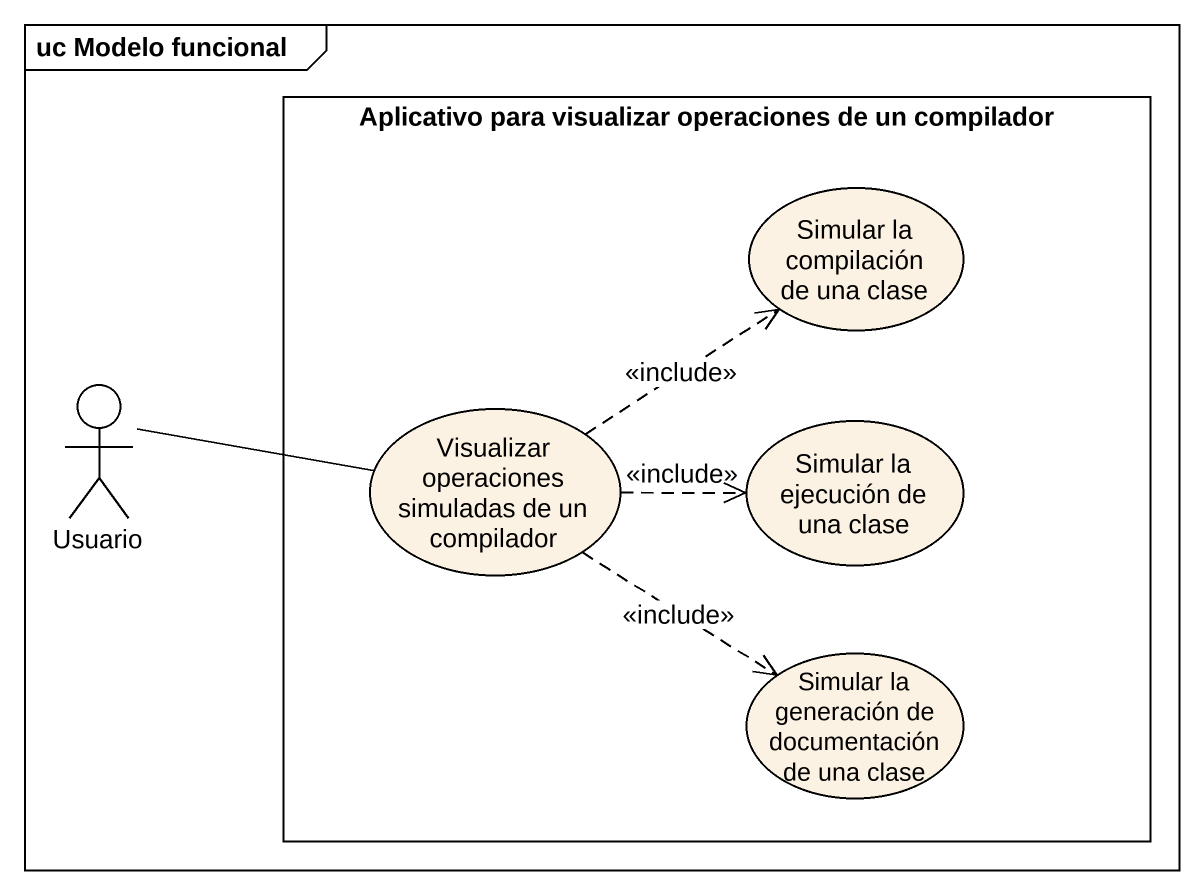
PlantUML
@startuml
mainframe uc Modelo funcional
rectangle "Aplicativo para visualizar operaciones de un compilador" as Aplicativo_para_visualizar {
  usecase "Simular la compilación de una clase" as Simular_la_compilación_de
  usecase "Visualizar operaciones simuladas de un compilador" as Visualizar_operaciones
  usecase "Simular la ejecución de una clase" as Simular_la_ejecución_de_una
  usecase "Simular la generación de documentación de una clase" as Simular_la_generación_de
}
actor Usuario
Usuario -right- Visualizar_operaciones
Visualizar_operaciones .up.> Simular_la_compilación_de : <<include>>
Visualizar_operaciones .right.> Simular_la_ejecución_de_una : <<include>>
Visualizar_operaciones ..> Simular_la_generación_de : <<include>>
@enduml
